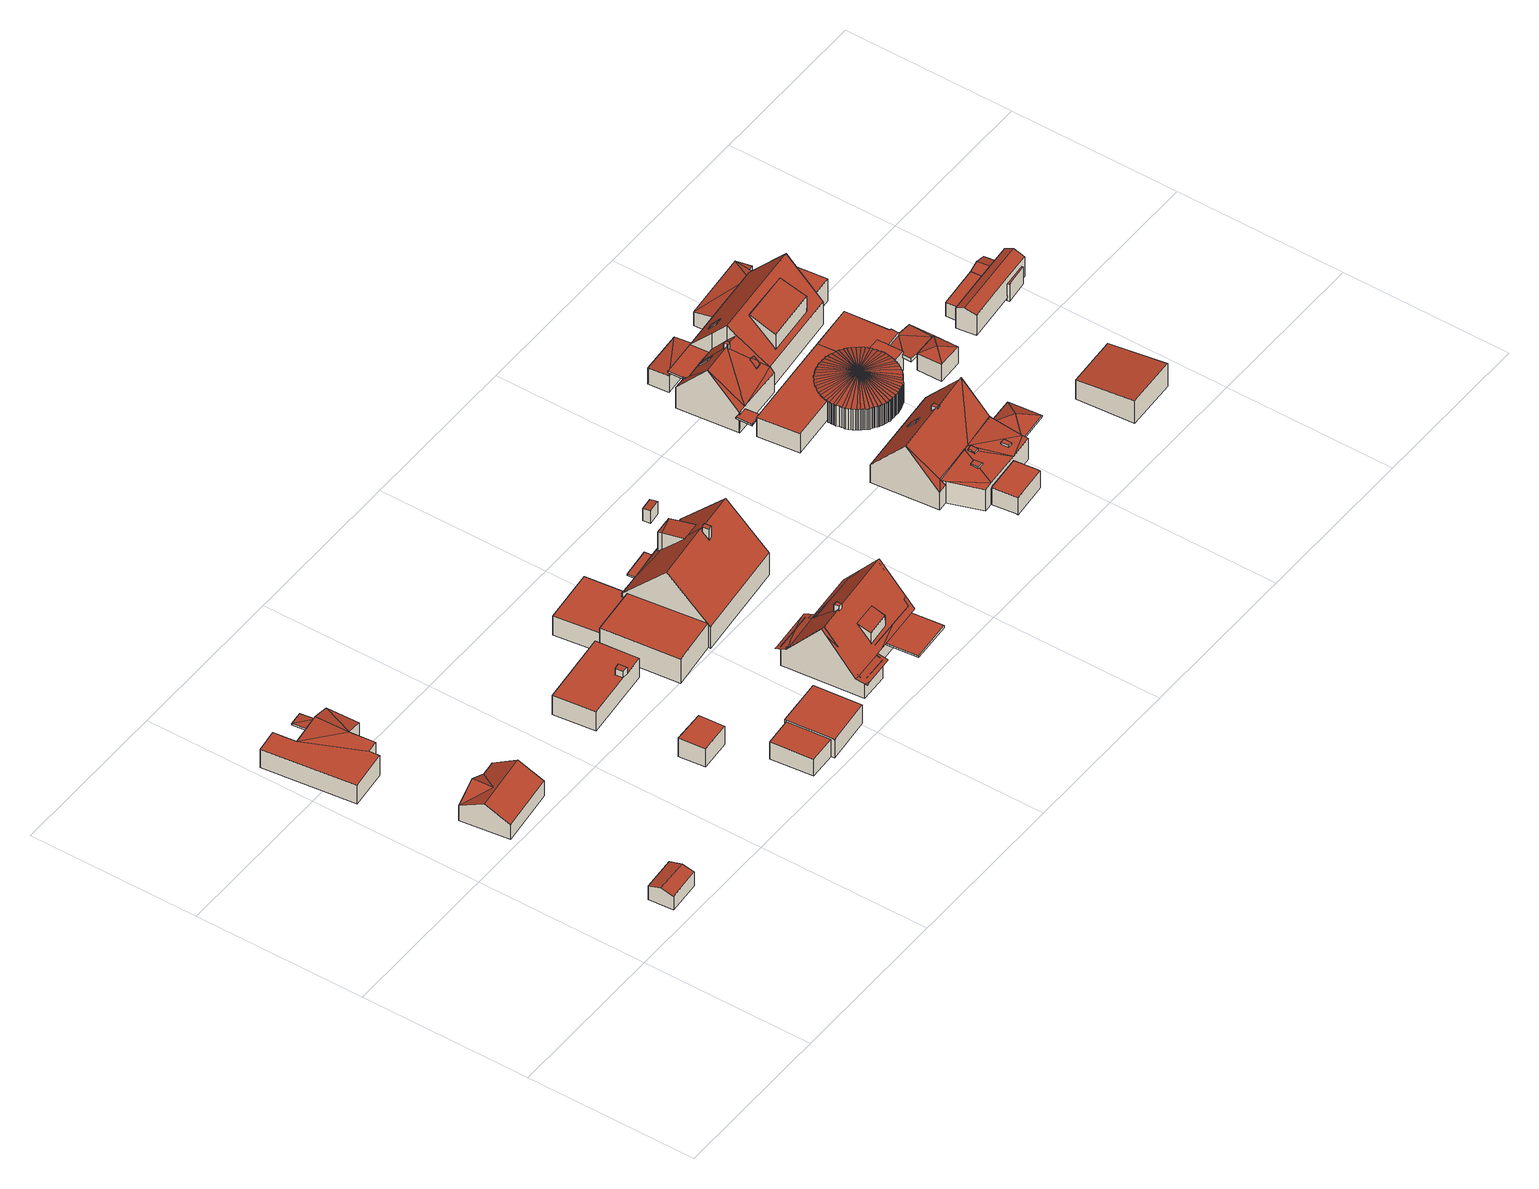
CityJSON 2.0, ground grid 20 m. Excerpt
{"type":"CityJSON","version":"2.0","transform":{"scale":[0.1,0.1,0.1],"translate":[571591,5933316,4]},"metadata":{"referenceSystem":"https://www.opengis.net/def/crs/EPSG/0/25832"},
"CityObjects":{
"building1":{"type":"Building","attributes":{"Grundfläche 2D":"11.476749","Grundhöhe NN":"5.469"},"geometry":[{"type":"Solid","lod":"3","boundaries":[[[[0,1,2,3]],[[4,1,0,5]],[[3,2,6,7]],[[5,0,3,7,8]],[[4,5,8,9]],[[6,2,1,4,9]],[[8,7,6,9]]]],"semantics":{"surfaces":[{"type":"RoofSurface"},{"type":"WallSurface"},{"type":"GroundSurface"}],"values":[[0,0,1,1,1,1,2]]}}]},
"building2":{"type":"Building","attributes":{"Grundfläche 2D":"40.909581","Grundhöhe NN":"5.511"},"geometry":[{"type":"Solid","lod":"3","boundaries":[[[[10,11,12,13]],[[14,15,16,10,13,17]],[[15,14,18]],[[15,18,16]],[[17,13,12,19,20]],[[16,18,14,17,20,21]],[[11,10,16,21,22]],[[12,11,22,19]],[[20,19,22,21]]]],"semantics":{"surfaces":[{"type":"RoofSurface"},{"type":"WallSurface"},{"type":"GroundSurface"}],"values":[[0,0,0,0,1,1,1,1,2]]}}]},
"building3":{"type":"Building","attributes":{"Grundfläche 2D":"63.939122","Grundhöhe NN":"5.118"},"children":["building3-1"],"geometry":[{"type":"Solid","lod":"3","boundaries":[[[[23,24,25]],[[24,26,25]],[[27,24,23]],[[28,29,27,30,31,32]],[[29,33,24,27]],[[23,25,34,35,36,37]],[[23,37,36,35,38,27]],[[30,27,38,39]],[[31,30,39,40]],[[32,31,40,41]],[[28,32,41,42]],[[29,28,42,43]],[[33,29,43,44]],[[24,33,44,45]],[[26,24,45,46]],[[25,26,46,34]],[[46,45,44,43,42,41,40,39,38,35,34]]]],"semantics":{"surfaces":[{"type":"RoofSurface"},{"type":"WallSurface"},{"type":"GroundSurface"}],"values":[[0,0,0,0,0,1,1,1,1,1,1,1,1,1,1,1,2]]}}]},
"building3-1":{"type":"BuildingInstallation","parents":["building3"],"geometry":[{"type":"MultiSurface","lod":"3","boundaries":[[[47,37,48]],[[49,37,47]],[[36,50,48,37]],[[50,51,47,48]],[[51,52,49,47]],[[52,36,37,49]],[[52,51,50,36]]],"semantics":{"surfaces":[{"type":"RoofSurface"},{"type":"WallSurface"},{"type":"OuterCeilingSurface"}],"values":[0,0,1,1,1,1,2]}}]},
"building4":{"type":"Building","attributes":{"Grundfläche 2D":"11.528032","Grundhöhe NN":"5.497"},"geometry":[{"type":"Solid","lod":"3","boundaries":[[[[53,54,55,56]],[[57,58,56,55]],[[58,59,53,56]],[[59,60,54,53]],[[60,57,55,54]],[[60,59,58,57]]]],"semantics":{"surfaces":[{"type":"RoofSurface"},{"type":"WallSurface"},{"type":"GroundSurface"}],"values":[[0,1,1,1,1,2]]}}]},
"building5":{"type":"Building","attributes":{"Grundfläche 2D":"43.662428","Grundhöhe NN":"5.474"},"children":["building5-1"],"geometry":[{"type":"Solid","lod":"3","boundaries":[[[[61,62,63,64,65,66]],[[66,65,67,68]],[[61,66,68,69]],[[64,63,62,61,69,70]],[[65,64,70,67]],[[68,67,70,69]]]],"semantics":{"surfaces":[{"type":"RoofSurface"},{"type":"WallSurface"},{"type":"GroundSurface"}],"values":[[0,1,1,1,1,2]]}}]},
"building5-1":{"type":"BuildingInstallation","parents":["building5"],"geometry":[{"type":"MultiSurface","lod":"3","boundaries":[[[71,72,73,74]],[[63,75,74,73]],[[71,74,75,76]],[[76,62,72,71]],[[62,63,73,72]]],"semantics":{"surfaces":[{"type":"RoofSurface"},{"type":"WallSurface"}],"values":[0,1,1,1,1]}}]},
"building6":{"type":"Building","attributes":{"Grundfläche 2D":"48.528009","Grundhöhe NN":"5.668"},"geometry":[{"type":"Solid","lod":"3","boundaries":[[[[77,78,79,80]],[[81,82,83,84,85]],[[77,80,86,87]],[[78,77,87,88]],[[79,78,88,89]],[[83,82,90,91]],[[79,89,92,85,84,83,91,86,80]],[[81,85,92,93]],[[82,81,93,90]],[[90,93,92,89,88,87,86,91]]]],"semantics":{"surfaces":[{"type":"RoofSurface"},{"type":"WallSurface"},{"type":"GroundSurface"}],"values":[[0,0,1,1,1,1,1,1,1,2]]}}]},
"building7":{"type":"Building","attributes":{"Grundfläche 2D":"33.412513","Grundhöhe NN":"5.595"},"geometry":[{"type":"Solid","lod":"3","boundaries":[[[[94,95,96,97,98,99]],[[100,101,95,94]],[[101,102,96,95]],[[102,103,97,96]],[[103,104,98,97]],[[104,105,99,98]],[[105,100,94,99]],[[100,105,104,103,102,101]]]],"semantics":{"surfaces":[{"type":"RoofSurface"},{"type":"WallSurface"},{"type":"GroundSurface"}],"values":[[0,1,1,1,1,1,1,2]]}}]},
"building8":{"type":"Building","attributes":{"Grundfläche 2D":"85.411305","Grundhöhe NN":"5.624"},"children":["building8-1","building8-2","building8-3"],"geometry":[{"type":"Solid","lod":"3","boundaries":[[[[106,107,108,109,110,111]],[[112,113,114,115,116,107,106,117,118]],[[116,119,120,121,122,123,109,108,107]],[[124,109,123,122,121,125,126]],[[127,128,129,112,118,117,106,130,131,106,111,110,132,133]],[[130,106,131]],[[134,128,127,133,132,135,136]],[[137,122,138,139,140]],[[141,142,143,133,144,111,108,123,137,140,145]],[[146,143,142,147]],[[148,149,150,127,151,146,147,152]],[[153,154,155,156,150,149,157]],[[158,159,118,160,154,153,161]],[[162,163,158,161,164]],[[138,107,162,164,139]],[[147,142,141,145,140,139,164,161,153,157,149,148,152]],[[138,122,121,120,119,116,107]],[[122,137,123,109,124,126,125,121]],[[109,108,111,110]],[[123,108,109]],[[144,133,132,110,111]],[[127,128,134,136,135,132,133,143,146,151]],[[150,156,155,154,160,118,112,129,128,127]],[[163,162,107,116,115,114,113,112,118,159,158]]]],"semantics":{"surfaces":[{"type":"RoofSurface"},{"type":"WallSurface"},{"type":"GroundSurface"}],"values":[[0,0,0,0,0,0,0,1,1,1,1,1,1,1,1,2,0,0,0,0,0,0,0,0]]}}]},
"building8-1":{"type":"BuildingInstallation","parents":["building8"],"geometry":[{"type":"MultiSurface","lod":"3","boundaries":[[[165,166,167,168]],[[166,169,170,167]],[[171,165,168]],[[169,166,165,171,172]]],"semantics":{"surfaces":[{"type":"RoofSurface"},{"type":"WallSurface"}],"values":[0,1,1,1]}}]},
"building8-2":{"type":"BuildingInstallation","parents":["building8"],"geometry":[{"type":"MultiSurface","lod":"3","boundaries":[[[173,174,175,176,177,178]],[[179,176,175,174,180,117]],[[177,176,179,181]],[[178,177,181,106]],[[106,131,178]],[[131,130,173,178]],[[174,173,130,180]]],"semantics":{"surfaces":[{"type":"RoofSurface"},{"type":"WallSurface"}],"values":[0,1,1,1,1,1,1]}}]},
"building8-3":{"type":"BuildingInstallation","parents":["building8"],"geometry":[{"type":"MultiSurface","lod":"3","boundaries":[[[182,183,184,185,186]],[[186,185,184,187,188]],[[188,189,182,186]],[[183,182,189,190]],[[183,190,187,184]],[[187,190,189,188]]],"semantics":{"surfaces":[{"type":"RoofSurface"},{"type":"WallSurface"},{"type":"OuterCeilingSurface"}],"values":[0,1,1,1,1,2]}}]},
"building9":{"type":"Building","attributes":{"Grundfläche 2D":"172.534712","Grundhöhe NN":"5.585"},"children":["building9-1","building9-2","building9-3"],"geometry":[{"type":"Solid","lod":"3","boundaries":[[[[191,192,193,194,195,196]],[[191,196,195,197,198,199,200]],[[201,198,197]],[[200,199,202,203,192,191]],[[204,205,206,207]],[[197,195,194,193,208,105]],[[201,197,105]],[[204,209,210,202,199,198,201,105,104,205]],[[203,202,210,211]],[[208,193,192,203,211]],[[206,205,104,103]],[[207,206,103,212]],[[204,207,212,209]],[[211,210,209,212,103,104,105,208]]]],"semantics":{"surfaces":[{"type":"RoofSurface"},{"type":"WallSurface"},{"type":"GroundSurface"}],"values":[[0,0,0,0,0,1,1,1,1,1,1,1,1,2]]}}]},
"building9-1":{"type":"BuildingInstallation","parents":["building9"],"geometry":[{"type":"MultiSurface","lod":"3","boundaries":[[[213,214,215]],[[215,214,216,217]],[[213,215,218,219]],[[219,196,214,213]],[[196,216,214]],[[215,217,218]]],"semantics":{"surfaces":[{"type":"RoofSurface"},{"type":"WallSurface"}],"values":[0,0,1,1,1,1]}}]},
"building9-2":{"type":"BuildingInstallation","parents":["building9"],"geometry":[{"type":"MultiSurface","lod":"3","boundaries":[[[220,221,222,223]],[[223,222,224,225]],[[220,223,225,226]],[[221,220,226,227]],[[222,221,227,224]]],"semantics":{"surfaces":[{"type":"RoofSurface"},{"type":"WallSurface"}],"values":[0,1,1,1,1]}}]},
"building9-3":{"type":"BuildingInstallation","parents":["building9"],"geometry":[{"type":"MultiSurface","lod":"3","boundaries":[[[228,229,230,231]],[[232,233,231,230]],[[233,234,228,231]],[[234,235,229,228]],[[235,232,230,229]],[[235,234,233,232]]],"semantics":{"surfaces":[{"type":"RoofSurface"},{"type":"WallSurface"},{"type":"OuterCeilingSurface"}],"values":[0,1,1,1,1,2]}}]},
"building10":{"type":"Building","attributes":{"Grundfläche 2D":"1.377249","Grundhöhe NN":"5.140"},"geometry":[{"type":"Solid","lod":"3","boundaries":[[[[236,237,238,239]],[[240,241,239,238]],[[241,242,236,239]],[[242,243,237,236]],[[243,240,238,237]],[[243,242,241,240]]]],"semantics":{"surfaces":[{"type":"RoofSurface"},{"type":"WallSurface"},{"type":"GroundSurface"}],"values":[[0,1,1,1,1,2]]}}]},
"building11":{"type":"Building","attributes":{"Grundfläche 2D":"13.506549","Grundhöhe NN":"5.493"},"geometry":[{"type":"Solid","lod":"3","boundaries":[[[[244,245,246,247,248,249]],[[250,251,249,248]],[[251,252,253,245,244,249]],[[253,254,246,245]],[[255,250,248,247]],[[254,255,247,246]],[[255,254,253,252,251,250]]]],"semantics":{"surfaces":[{"type":"RoofSurface"},{"type":"WallSurface"},{"type":"GroundSurface"}],"values":[[0,1,1,1,1,1,2]]}}]},
"building12":{"type":"Building","attributes":{"Grundfläche 2D":"82.050894","Grundhöhe NN":"5.502"},"children":["building12-1","building12-2","building12-3"],"geometry":[{"type":"Solid","lod":"3","boundaries":[[[[256,257,258,259,260,261,262,256,263]],[[264,265,262]],[[265,266,267,258,257,256,262]],[[268,269,265,264]],[[270,271,258,267]],[[261,260,272,273]],[[264,262,261,273,274]],[[275,269,268,264,274,276]],[[265,269,275,277]],[[278,271,270,267,266,265,277,279]],[[259,258,271,278,272,260]],[[274,273,272,278,279,277,275,276]]]],"semantics":{"surfaces":[{"type":"RoofSurface"},{"type":"WallSurface"},{"type":"GroundSurface"}],"values":[[0,0,0,0,0,1,1,1,1,1,1,2]]}}]},
"building12-1":{"type":"BuildingInstallation","parents":["building12"],"geometry":[{"type":"MultiSurface","lod":"3","boundaries":[[[280,281,282,283]],[[280,283,284,285]],[[283,282,286,284]],[[281,280,285,287]],[[282,281,287,286]]],"semantics":{"surfaces":[{"type":"RoofSurface"},{"type":"WallSurface"}],"values":[0,1,1,1,1]}}]},
"building12-2":{"type":"BuildingInstallation","parents":["building12"],"geometry":[{"type":"MultiSurface","lod":"3","boundaries":[[[257,288,289,290,256,291,292]],[[293,294,290,289]],[[294,256,290]],[[291,256,295]],[[292,291,295,296]],[[292,296,257]],[[289,288,257,263,293]]],"semantics":{"surfaces":[{"type":"RoofSurface"},{"type":"WallSurface"}],"values":[0,1,1,1,1,1,1]}}]},
"building12-3":{"type":"BuildingInstallation","parents":["building12"],"geometry":[{"type":"MultiSurface","lod":"3","boundaries":[[[297,298,299,300]],[[301,302,300,299]],[[302,303,297,300]],[[303,304,298,297]],[[304,301,299,298]],[[304,303,302,301]]],"semantics":{"surfaces":[{"type":"RoofSurface"},{"type":"WallSurface"},{"type":"OuterCeilingSurface"}],"values":[0,1,1,1,1,2]}}]},
"building13":{"type":"Building","attributes":{"Grundfläche 2D":"42.698098","Grundhöhe NN":"5.492"},"children":["building13-1","building13-2","building13-3","building13-4"],"geometry":[{"type":"Solid","lod":"3","boundaries":[[[[305,306,307]],[[308,309,310,305,311]],[[310,306,305]],[[312,313,311,314,315,316]],[[308,311,313,312,316,310,309]],[[317,316,315]],[[318,306,310]],[[311,305,307,319,320,279,277,314]],[[315,314,277,275]],[[317,315,275,321]],[[318,310,316,317,321,322]],[[320,319,307,306,318,322,279]],[[275,277,279,322,321]]]],"semantics":{"surfaces":[{"type":"RoofSurface"},{"type":"WallSurface"},{"type":"GroundSurface"}],"values":[[0,0,0,0,0,0,0,1,1,1,1,1,2]]}}]},
"building13-1":{"type":"BuildingInstallation","parents":["building13"],"geometry":[{"type":"MultiSurface","lod":"3","boundaries":[[[323,324,325,326,327]],[[308,328,325,324,329]],[[328,330,326,325]],[[323,327,326,330,309,331]],[[331,329,324,323]]],"semantics":{"surfaces":[{"type":"RoofSurface"},{"type":"WallSurface"}],"values":[0,1,1,1,1]}}]},
"building13-2":{"type":"BuildingInstallation","parents":["building13"],"geometry":[{"type":"MultiSurface","lod":"3","boundaries":[[[332,333,334,335]],[[335,334,336,337]],[[332,335,337,338]],[[333,332,338,339]],[[334,333,339,336]]],"semantics":{"surfaces":[{"type":"RoofSurface"},{"type":"WallSurface"}],"values":[0,1,1,1,1]}}]},
"building13-3":{"type":"BuildingInstallation","parents":["building13"],"geometry":[{"type":"MultiSurface","lod":"3","boundaries":[[[340,341,342,343,344]],[[313,345,341,340]],[[345,346,342,341]],[[346,312,347,344,343,342]],[[347,313,340,344]]],"semantics":{"surfaces":[{"type":"RoofSurface"},{"type":"WallSurface"}],"values":[0,1,1,1,1]}}]},
"building13-4":{"type":"BuildingInstallation","parents":["building13"],"geometry":[{"type":"MultiSurface","lod":"3","boundaries":[[[348,349,350,319]],[[348,319,351]],[[348,351,352]],[[348,352,349]],[[319,350,349,353,354,320]],[[319,320,355,351]],[[352,351,355,356]],[[349,352,356,353]],[[354,353,356,355,320]]],"semantics":{"surfaces":[{"type":"RoofSurface"},{"type":"WallSurface"},{"type":"OuterCeilingSurface"}],"values":[0,0,0,0,1,1,1,1,2]}}]},
"building14":{"type":"Building","attributes":{"Grundfläche 2D":"41.466339","Grundhöhe NN":"5.374"},"geometry":[{"type":"Solid","lod":"3","boundaries":[[[[357,358,359,360,361,362,363,364,365,366,367,368,369,370,371,372,373,374,375,376,377,378,379,380,381,382,383,384,385,386,387,388,389,390,391,392,393,394,395,396,397,398,399,400,401,402,403,404,405,406,407,408,409,410]],[[404,403,411,412]],[[405,404,412,413]],[[406,405,413,414]],[[415,408,407,406,414,416]],[[409,408,415,417]],[[410,409,417,418]],[[357,410,418,419]],[[358,357,419,420]],[[359,358,420,421]],[[360,359,421,422]],[[361,360,422,423]],[[362,361,423,424]],[[363,362,424,425]],[[364,363,425,426]],[[365,364,426,427]],[[366,365,427,428]],[[367,366,428,429]],[[368,367,429,430]],[[369,368,430,431]],[[370,369,431,432]],[[371,370,432,433]],[[372,371,433,434]],[[373,372,434,435]],[[374,373,435,436]],[[375,374,436,437]],[[376,375,437,438]],[[377,376,438,439]],[[378,377,439,440]],[[379,378,440,441]],[[380,379,441,442]],[[381,380,442,443]],[[382,381,443,444]],[[403,402,445,411]],[[402,401,446,445]],[[383,382,444,447]],[[384,383,447,448]],[[385,384,448,449]],[[386,385,449,450]],[[387,386,450,451]],[[388,387,451,452]],[[389,388,452,453]],[[390,389,453,454]],[[391,390,454,455]],[[392,391,455,456]],[[393,392,456,457]],[[394,393,457,458]],[[395,394,458,459]],[[396,395,459,460]],[[397,396,460,461]],[[398,397,461,462]],[[399,398,462,463]],[[400,399,463,464]],[[401,400,464,446]],[[411,445,446,464,463,462,461,460,459,458,457,456,455,454,453,452,451,450,449,448,447,444,443,442,441,440,439,438,437,436,435,434,433,432,431,430,429,428,427,426,425,424,423,422,421,420,419,418,417,415,416,414,413,412]]]],"semantics":{"surfaces":[{"type":"RoofSurface"},{"type":"WallSurface"},{"type":"GroundSurface"}],"values":[[0,1,1,1,1,1,1,1,1,1,1,1,1,1,1,1,1,1,1,1,1,1,1,1,1,1,1,1,1,1,1,1,1,1,1,1,1,1,1,1,1,1,1,1,1,1,1,1,1,1,1,1,1,1,2]]}}]},
"building15":{"type":"Building","attributes":{"Grundfläche 2D":"192.784968","Grundhöhe NN":"5.350"},"children":["building15-1","building15-2","building15-3","building15-4","building15-5","building15-6"],"geometry":[{"type":"Solid","lod":"3","boundaries":[[[[465,466,467,468]],[[469,470,471,472,473,474,475,476,477]],[[478,479,480,481]],[[482,483,484,485,481,480]],[[486,479,478,487,488]],[[489,490,491,479]],[[491,480,479]],[[492,493,494,480,491,495]],[[483,495,496,472,471],[497,466,498,499,500,501,502]],[[492,495,483,482,503,494,493]],[[503,482,480]],[[504,495,491]],[[480,494,503]],[[505,506,507,508]],[[509,510,511]],[[509,512,513]],[[509,513,514,515]],[[515,510,509]],[[516,517,512]],[[512,517,513]],[[518,514,513]],[[519,515,514]],[[520,521,522]],[[520,522,523]],[[483,471,484]],[[471,470,485,484]],[[498,466,465,500,499]],[[467,466,497]],[[501,468,467,497,502]],[[465,468,501,500]],[[524,485,470,469,525,526,527,528]],[[527,529,530,531,478,481,485,524,528]],[[531,530,529,532,487,478]],[[533,486,488,487,532,534]],[[489,479,486,533,535,536,537]],[[537,489,537,536,535,536]],[[538,490,489,537,536,535,539,540]],[[539,541,504,491,490,538,540]],[[495,504,541,542]],[[496,495,542,543]],[[505,508,544,545,516,512,509,475,474,473,472,496,543,546]],[[547,526,525,469,477,476,475,509,511,548]],[[522,521,547,549]],[[523,522,549,550]],[[520,523,550,551]],[[520,551,547,521]],[[507,506,552,553]],[[508,507,553,544]],[[506,505,546,552]],[[554,517,516,545]],[[513,517,554,555]],[[518,513,555,556]],[[514,518,556,557]],[[519,514,557,558]],[[515,519,558,559]],[[510,515,559,560]],[[511,510,560,548]],[[542,541,539,535,533,534,532,529,527,526,547,548,560,559,558,557,556,555,554,545,544,553,552,546,543]],[[551,550,549,547]]]],"semantics":{"surfaces":[{"type":"RoofSurface"},{"type":"WallSurface"},{"type":"GroundSurface"}],"values":[[0,0,0,0,0,0,0,0,0,0,0,0,0,0,0,0,0,0,0,0,0,0,0,0,1,1,1,1,1,1,1,1,1,1,1,1,1,1,1,1,1,1,1,1,1,1,1,1,1,1,1,1,1,1,1,1,1,2,2]]}}]},
"building15-1":{"type":"BuildingInstallation","parents":["building15"],"geometry":[{"type":"MultiSurface","lod":"3","boundaries":[[[561,562,563,564]],[[564,563,565,566]],[[566,567,561,564]],[[562,561,567,568]],[[568,565,563,562]]],"semantics":{"surfaces":[{"type":"RoofSurface"},{"type":"WallSurface"}],"values":[0,1,1,1,1]}}]},
"building15-2":{"type":"BuildingInstallation","parents":["building15"],"geometry":[{"type":"MultiSurface","lod":"3","boundaries":[[[569,570,571,572]],[[573,574,569,572]],[[570,569,574,575]],[[575,576,571,570]],[[573,572,571,576]]],"semantics":{"surfaces":[{"type":"RoofSurface"},{"type":"WallSurface"}],"values":[0,1,1,1,1]}}]},
"building15-3":{"type":"BuildingInstallation","parents":["building15"],"geometry":[{"type":"MultiSurface","lod":"3","boundaries":[[[577,578,579,580,581,582,583,584,585]],[[586,503,582,581]],[[582,503,480]],[[583,582,503,587]],[[585,584,583,587,494,588]],[[589,590,579,578,577,585,588,482]],[[590,591,586,581,580,579]]],"semantics":{"surfaces":[{"type":"RoofSurface"},{"type":"WallSurface"}],"values":[0,1,1,1,1,1,1]}}]},
"building15-4":{"type":"BuildingInstallation","parents":["building15"],"geometry":[{"type":"MultiSurface","lod":"3","boundaries":[[[592,593,594]],[[595,594,593,596,597]],[[598,596,593,592,599,493]],[[597,596,598,600]],[[595,597,600,601]],[[599,592,594,595,601,492]]],"semantics":{"surfaces":[{"type":"RoofSurface"},{"type":"WallSurface"}],"values":[0,0,1,1,1,1]}}]},
"building15-5":{"type":"BuildingInstallation","parents":["building15"],"geometry":[{"type":"MultiSurface","lod":"3","boundaries":[[[602,603,604,605,538,537,606,607]],[[608,540,538,605]],[[540,536,537,538]],[[536,609,606,537]],[[609,610,611,602,607,606]],[[611,612,613,604,603,602]],[[613,608,605,604]],[[612,611,610,609,536,540,608,613]]],"semantics":{"surfaces":[{"type":"RoofSurface"},{"type":"WallSurface"},{"type":"OuterCeilingSurface"}],"values":[0,1,1,1,1,1,1,2]}}]},
"building15-6":{"type":"BuildingInstallation","parents":["building15"],"geometry":[{"type":"MultiSurface","lod":"3","boundaries":[[[469,614,615,616,617,531,524]],[[524,528,525,469]],[[618,615,614,469,525,619]],[[616,615,618,620]],[[617,616,620,621]],[[617,621,530,531]],[[531,530,528,524]],[[620,618,619,525,528,530,621]]],"semantics":{"surfaces":[{"type":"RoofSurface"},{"type":"WallSurface"},{"type":"OuterCeilingSurface"}],"values":[0,1,1,1,1,1,1,2]}}]},
"building16":{"type":"Building","attributes":{"Grundfläche 2D":"91.425221","Grundhöhe NN":"5.329"},"children":["building16-1"],"geometry":[{"type":"Solid","lod":"3","boundaries":[[[[622,623,404,624,625,626,627,628,629,630,631,632,633,634,635,636,637,638,639,640,641,642,643,644,645,646,647,648,649,650,651,652]],[[653,654,649,648,647,655,656,657,658,659,660,661,662,663,664,665,666,667,668,669,670,671,672,673,674,675,676]],[[677,678,679,680,681]],[[682,683,680,679]],[[684,685,686,680,683]],[[687,688,689,680,686]],[[690,691,692,680,689]],[[693,694,695,680,692]],[[696,697,698,680,695]],[[699,700,701,680,698]],[[702,703,704,680,701]],[[705,702,701]],[[706,707,708,680,704]],[[709,710,680,708]],[[711,712,713,714,680,710]],[[715,716,717,680,714]],[[718,719,720,680,717]],[[721,722,723,680,720]],[[724,725,726,680,723]],[[727,728,729,680,726]],[[730,731,732,680,729]],[[733,734,680,732]],[[735,736,680,734]],[[737,738,680,736]],[[739,740,680,738]],[[741,742,743,680,740]],[[744,745,746,680,743]],[[747,748,749,680,746]],[[750,751,752,680,749]],[[753,754,755,680,752]],[[756,757,758,680,755]],[[759,760,761,680,758]],[[762,763,764,680,761]],[[765,766,767,680,764]],[[768,769,770,680,767]],[[771,772,773,680,770]],[[774,775,776,680,773]],[[777,778,779,680,776]],[[780,781,782,680,779]],[[783,784,785,680,782]],[[786,787,788,680,785]],[[789,790,680,788]],[[791,792,680,790]],[[793,794,680,792]],[[795,796,680,794]],[[797,798,799,680,796]],[[800,801,802,680,799]],[[803,804,805,680,802]],[[806,807,808,680,805]],[[809,810,811,680,808]],[[812,813,814,680,811]],[[815,816,817,680,814]],[[818,819,820,680,817]],[[821,822,823,680,820]],[[824,825,826,680,823]],[[827,828,829,680,826]],[[830,831,832,680,829]],[[833,834,835,680,832]],[[836,837,838,680,835]],[[839,840,841,680,838]],[[842,843,844,680,841]],[[845,846,680,844]],[[847,681,680,846]],[[654,653,676,848,849,850,851,852]],[[853,649,654,852,851,850,854,855]],[[625,624,404,856,857]],[[858,650,649,853,855,854,859,860]],[[652,651,650,858,860,859,861,862]],[[622,652,862,863]],[[623,622,863,864]],[[404,623,864,856]],[[678,677,865,866]],[[679,678,866,867]],[[682,679,867,868]],[[683,682,868,869]],[[684,683,869,870]],[[685,684,870,871]],[[686,685,871,872]],[[687,686,872,873]],[[688,687,873,874]],[[677,681,875,865]],[[841,840,876,877]],[[842,841,877,878]],[[843,842,878,879]],[[844,843,879,880]],[[845,844,880,881]],[[846,845,881,882]],[[847,846,882,883]],[[681,847,883,875]],[[689,688,874,884]],[[689,884,848,676,690]],[[690,676,675,691]],[[691,675,674,692]],[[693,692,674,673]],[[693,673,672,694]],[[695,694,672,671]],[[695,671,670,696]],[[696,670,669,697]],[[698,697,669,668]],[[698,668,667,699]],[[699,667,666,700]],[[700,666,665,701]],[[701,665,664,705]],[[703,702,705,664,663,662]],[[703,662,661,704]],[[704,661,660,706]],[[706,660,659,707]],[[707,659,658,708]],[[708,658,657,709]],[[709,657,656,710]],[[710,656,655,711]],[[711,655,647,712]],[[712,647,646,713]],[[713,646,645,714]],[[714,645,644,715]],[[715,644,643,716]],[[716,643,642,717]],[[717,642,641,718]],[[718,641,640,719]],[[719,640,639,720]],[[720,639,638,721]],[[721,638,637,722]],[[722,637,636,723]],[[723,636,635,724]],[[724,635,634,725]],[[725,634,633,726]],[[726,633,632,727]],[[727,632,631,728]],[[728,631,630,729]],[[729,630,629,730]],[[730,629,628,731]],[[731,628,627,732]],[[732,627,626,733]],[[885,734,733,626,625,857]],[[735,734,885,886]],[[736,735,886,887]],[[737,736,887,888]],[[738,737,888,889]],[[739,738,889,890]],[[740,739,890,891]],[[741,740,891,892]],[[742,741,892,893]],[[743,742,893,894]],[[744,743,894,895]],[[745,744,895,896]],[[746,745,896,897]],[[747,746,897,898]],[[748,747,898,899]],[[749,748,899,900]],[[750,749,900,901]],[[751,750,901,902]],[[752,751,902,903]],[[753,752,903,904]],[[754,753,904,905]],[[755,754,905,906]],[[756,755,906,907]],[[757,756,907,908]],[[758,757,908,909]],[[759,758,909,910]],[[760,759,910,911]],[[761,760,911,912]],[[762,761,912,913]],[[763,762,913,914]],[[764,763,914,915]],[[765,764,915,916]],[[766,765,916,917]],[[767,766,917,918]],[[768,767,918,919]],[[769,768,919,920]],[[770,769,920,921]],[[771,770,921,922]],[[772,771,922,923]],[[773,772,923,924]],[[774,773,924,925]],[[775,774,925,926]],[[776,775,926,927]],[[777,776,927,928]],[[778,777,928,929]],[[779,778,929,930]],[[780,779,930,931]],[[781,780,931,932]],[[782,781,932,933]],[[783,782,933,934]],[[784,783,934,935]],[[785,784,935,936]],[[786,785,936,937]],[[787,786,937,938]],[[788,787,938,939]],[[789,788,939,940]],[[790,789,940,941]],[[791,790,941,942]],[[792,791,942,943]],[[793,792,943,944]],[[794,793,944,945]],[[795,794,945,946]],[[796,795,946,947]],[[797,796,947,948]],[[798,797,948,949]],[[799,798,949,950]],[[800,799,950,951]],[[801,800,951,952]],[[802,801,952,953]],[[803,802,953,954]],[[804,803,954,955]],[[805,804,955,956]],[[806,805,956,957]],[[807,806,957,958]],[[808,807,958,959]],[[809,808,959,960]],[[810,809,960,961]],[[811,810,961,962]],[[812,811,962,963]],[[813,812,963,964]],[[814,813,964,965]],[[815,814,965,966]],[[816,815,966,967]],[[817,816,967,968]],[[818,817,968,969]],[[819,818,969,970]],[[820,819,970,971]],[[821,820,971,972]],[[822,821,972,973]],[[823,822,973,974]],[[824,823,974,975]],[[825,824,975,976]],[[826,825,976,977]],[[827,826,977,978]],[[828,827,978,979]],[[829,828,979,980]],[[830,829,980,981]],[[831,830,981,982]],[[832,831,982,983]],[[833,832,983,984]],[[834,833,984,985]],[[835,834,985,986]],[[836,835,986,987]],[[837,836,987,988]],[[838,837,988,989]],[[839,838,989,990]],[[840,839,990,876]],[[990,989,988,987,986,985,984,983,982,981,980,979,978,977,976,975,974,973,972,971,970,969,968,967,966,965,964,963,962,961,960,959,958,957,956,955,954,953,952,951,950,949,948,947,946,945,944,943,942,941,940,939,938,937,936,935,934,933,932,931,930,929,928,927,926,925,924,923,922,921,920,919,918,917,916,915,914,913,912,911,910,909,908,907,906,905,904,903,902,901,900,899,898,897,896,895,894,893,892,891,890,889,888,887,886,885,857,856,864,863,862,861,859,854,850,849,848,884,874,873,872,871,870,869,868,867,866,865,875,883,882,881,880,879,878,877,876]]]],"semantics":{"surfaces":[{"type":"RoofSurface"},{"type":"WallSurface"},{"type":"GroundSurface"}],"values":[[0,0,0,0,0,0,0,0,0,0,0,0,0,0,0,0,0,0,0,0,0,0,0,0,0,0,0,0,0,0,0,0,0,0,0,0,0,0,0,0,0,0,0,0,0,0,0,0,0,0,0,0,0,0,0,0,0,0,0,0,0,0,0,1,1,1,1,1,1,1,1,1,1,1,1,1,1,1,1,1,1,1,1,1,1,1,1,1,1,1,1,1,1,1,1,1,1,1,1,1,1,1,1,1,1,1,1,1,1,1,1,1,1,1,1,1,1,1,1,1,1,1,1,1,1,1,1,1,1,1,1,1,1,1,1,1,1,1,1,1,1,1,1,1,1,1,1,1,1,1,1,1,1,1,1,1,1,1,1,1,1,1,1,1,1,1,1,1,1,1,1,1,1,1,1,1,1,1,1,1,1,1,1,1,1,1,1,1,1,1,1,1,1,1,1,1,1,1,1,1,1,1,1,1,1,1,1,1,1,1,1,1,1,1,1,1,1,1,1,1,1,1,1,1,1,1,1,1,1,1,1,1,1,1,1,1,1,1,1,1,2]]}}]},
"building16-1":{"type":"BuildingInstallation","parents":["building16"],"geometry":[{"type":"MultiSurface","lod":"3","boundaries":[[[991,992,993,858,852,994]],[[995,996,993]],[[996,997,858,993]],[[853,852,858]],[[998,995,993,992,991,999,1000]],[[996,995,998,1001]],[[997,996,1001,1002]],[[997,1002,860,858]],[[858,860,855,853]],[[853,855,851,852]],[[852,851,1003,994]],[[991,994,1003,999]],[[855,860,1002,1001,998,1000,999,1003,851]]],"semantics":{"surfaces":[{"type":"RoofSurface"},{"type":"WallSurface"},{"type":"OuterCeilingSurface"}],"values":[0,0,0,0,1,1,1,1,1,1,1,1,2]}}]},
"building17":{"type":"Building","attributes":{"Grundfläche 2D":"8.676746","Grundhöhe NN":"5.329"},"geometry":[{"type":"Solid","lod":"3","boundaries":[[[[1004,992,1005]],[[1004,1005,1006]],[[1007,1005,992]],[[1006,1005,1007]],[[1000,1008,1009,992,1004,993]],[[992,1009,1010,1007]],[[1006,1007,1010,1011]],[[1004,1006,1011,1008,1000,993]],[[1011,1010,1009,1008]]]],"semantics":{"surfaces":[{"type":"RoofSurface"},{"type":"WallSurface"},{"type":"GroundSurface"}],"values":[[0,0,0,0,1,1,1,1,2]]}}]},
"building18":{"type":"Building","attributes":{"Grundfläche 2D":"41.949817","Grundhöhe NN":"5.237"},"geometry":[{"type":"Solid","lod":"3","boundaries":[[[[1012,1013,1014,1015]],[[1016,1017,1015,1014]],[[1017,1018,1012,1015]],[[1018,1019,1013,1012]],[[1019,1016,1014,1013]],[[1019,1018,1017,1016]]]],"semantics":{"surfaces":[{"type":"RoofSurface"},{"type":"WallSurface"},{"type":"GroundSurface"}],"values":[[0,1,1,1,1,2]]}}]},
"building19":{"type":"Building","attributes":{"Grundfläche 2D":"8.246330","Grundhöhe NN":"5.272"},"geometry":[{"type":"Solid","lod":"3","boundaries":[[[[1020,1021,1022,1023]],[[1024,1025,1023,1022]],[[1025,1026,1020,1023]],[[1026,1027,1021,1020]],[[1027,1024,1022,1021]],[[1027,1026,1025,1024]]]],"semantics":{"surfaces":[{"type":"RoofSurface"},{"type":"WallSurface"},{"type":"GroundSurface"}],"values":[[0,1,1,1,1,2]]}}]},
"building20":{"type":"Building","attributes":{"Grundfläche 2D":"22.482855","Grundhöhe NN":"5.180"},"geometry":[{"type":"Solid","lod":"3","boundaries":[[[[1028,1029,1030,1031,1032]],[[1029,1028,1033,1034,1035]],[[1033,1028,1032,1036,1037]],[[1035,1034,1033,1037,1038]],[[1030,1029,1035,1038,1039]],[[1032,1031,1030,1039,1036]],[[1038,1037,1036,1039]]]],"semantics":{"surfaces":[{"type":"RoofSurface"},{"type":"WallSurface"},{"type":"GroundSurface"}],"values":[[0,0,1,1,1,1,2]]}}]},
"building21":{"type":"Building","attributes":{"Grundfläche 2D":"0.879194","Grundhöhe NN":"4.866"},"geometry":[{"type":"Solid","lod":"3","boundaries":[[[[1040,1041,1042,1043,1044]],[[1045,1046,1041,1040]],[[1046,1047,1042,1041]],[[1047,1048,1043,1042]],[[1048,1049,1045,1040,1044,1043]],[[1048,1047,1046,1045,1049]]]],"semantics":{"surfaces":[{"type":"RoofSurface"},{"type":"WallSurface"},{"type":"GroundSurface"}],"values":[[0,1,1,1,1,2]]}}]},
"building22":{"type":"Building","attributes":{"Grundfläche 2D":"4.209958","Grundhöhe NN":"5.274"},"geometry":[{"type":"Solid","lod":"3","boundaries":[[[[1050,1022,1021,1051]],[[1052,1050,1051,1053]],[[1053,1051,1021,1027,1054]],[[1052,1053,1054,1055]],[[1022,1050,1052,1055,1024]],[[1021,1022,1024,1027]],[[1054,1027,1024,1055]]]],"semantics":{"surfaces":[{"type":"RoofSurface"},{"type":"WallSurface"},{"type":"GroundSurface"}],"values":[[0,0,1,1,1,1,2]]}}]}
},
"vertices":[
[72,31,38],[112,33,38],[111,48,34],[71,45,34],[113,19,34],[73,16,34],[111,48,15],[71,45,15],[73,16,15],[113,19,15],
[59,234,51],[63,205,35],[133,214,35],[129,243,51],[107,269,35],[86,242,48],[56,263,35],[125,271,35],[83,266,49],[133,214,15],[125,271,15],[56,263,15],[63,205,15],
[74,449,40],[77,410,38],[95,450,35],[96,411,35],[37,445,37],[67,366,38],[66,378,38],[34,472,37],[8,469,36],[21,361,36],[80,380,38],[95,450,11],[74,449,11],[74,449,33],[74,449,37],[37,445,11],[34,472,11],[8,469,11],[21,361,11],[67,366,11],[66,378,11],[80,380,11],[77,410,11],[96,411,11],
[57,465,35],[73,467,35],[59,447,36],[73,467,33],[57,465,33],[59,447,33],
[258,107,40],[295,110,40],[293,140,40],[255,138,40],[293,140,15],[255,138,15],[258,107,15],[295,110,15],
[238,225,41],[293,231,41],[300,231,41],[325,234,41],[320,284,41],[232,274,41],[320,284,15],[232,274,15],[238,225,15],[325,234,15],
[292,240,50],[293,231,50],[300,231,50],[299,241,50],[299,241,41],[292,240,41],
[302,61,40],[307,11,40],[340,13,40],[335,64,40],[396,15,42],[391,71,42],[335,66,42],[340,13,42],[340,9,42],[335,64,17],[302,61,17],[307,11,17],[340,13,17],[391,71,17],[335,66,17],[340,9,17],[396,15,17],
[393,299,42],[388,345,42],[324,338,42],[331,286,42],[387,292,42],[386,298,42],[393,299,16],[388,345,16],[324,338,16],[331,286,16],[387,292,16],[386,298,16],
[452,83,92],[466,125,45],[419,120,45],[415,120,45],[419,80,92],[423,80,92],[533,91,92],[529,125,52],[529,130,46],[526,130,46],[472,126,45],[456,84,92],[530,91,92],[472,133,42],[471,138,40],[465,137,40],[448,131,42],[419,121,45],[414,128,42],[418,133,40],[414,133,40],[461,44,43],[464,44,43],[537,51,43],[452,82,90],[452,83,91],[422,41,43],[427,41,43],[465,32,40],[424,28,40],[428,29,40],[418,129,42],[466,133,42],[466,133,16],[418,129,16],[419,120,16],[427,34,16],[427,34,41],[426,46,49],[419,121,16],[461,36,41],[461,36,16],[461,44,16],[460,49,16],[460,49,49],[461,43,43],[461,43,16],[533,55,16],[533,55,48],[472,50,49],[462,49,49],[462,49,16],[527,124,52],[530,93,89],[530,89,90],[527,124,16],[467,119,52],[482,120,52],[467,119,16],
[464,52,67],[492,55,67],[491,72,73],[462,69,73],[492,55,52],[492,63,63],[464,52,52],[477,53,52],
[452,82,96],[456,82,96],[456,84,96],[456,88,96],[451,88,96],[452,83,96],[456,88,86],[456,82,90],[451,88,86],
[486,10,41],[535,14,42],[531,55,42],[493,52,41],[482,51,41],[531,55,39],[482,51,39],[486,10,39],[535,14,39],
[465,256,98],[512,261,98],[506,311,47],[450,305,47],[415,301,46],[452,296,56],[386,298,46],[387,292,52],[392,248,98],[460,256,98],[386,298,47],[398,199,46],[517,212,46],[398,202,49],[387,292,49],[331,286,49],[340,195,49],[506,311,16],[398,202,16],[398,199,16],[517,212,16],[340,195,16],
[452,301,77],[452,296,78],[474,303,77],[455,270,82],[478,273,82],[474,303,51],[452,301,51],
[462,246,103],[467,247,103],[466,255,103],[461,254,103],[466,255,96],[461,254,96],[462,246,88],[467,247,88],
[414,311,44],[415,301,44],[450,305,44],[449,315,44],[450,305,42],[449,315,42],[414,311,42],[415,301,42],
[514,353,28],[529,355,28],[528,364,27],[513,362,27],[528,364,11],[513,362,11],[514,353,11],[529,355,11],
[729,64,38],[729,61,38],[773,65,38],[773,69,38],[770,95,38],[726,91,38],[770,95,15],[726,91,15],[729,64,15],[729,61,15],[773,65,15],[773,69,15],
[749,173,84],[753,173,84],[798,178,84],[797,178,83],[793,217,39],[683,207,39],[687,167,84],[753,177,80],[690,128,39],[700,135,45],[701,135,45],[755,140,45],[701,129,39],[702,129,39],[800,145,45],[801,145,45],[793,217,15],[683,207,15],[690,128,15],[702,129,15],[701,129,15],[700,135,15],[801,145,15],[800,145,15],
[735,199,55],[736,189,65],[744,190,65],[743,199,55],[743,199,54],[735,199,54],[744,190,64],[736,189,64],
[753,177,84],[753,179,84],[748,179,84],[749,172,84],[753,172,84],[753,179,77],[748,179,77],[749,172,82],[753,172,82],
[819,180,38],[816,210,38],[794,208,38],[797,178,38],[794,208,36],[797,178,36],[819,180,36],[816,210,36],
[755,140,46],[799,105,44],[800,145,47],[751,136,45],[755,128,45],[770,95,44],[749,140,45],[736,113,45],[741,122,45],[700,135,44],[702,129,44],[726,91,44],[715,90,44],[799,98,44],[800,145,38],[800,145,36],[715,90,15],[799,98,15],
[756,128,47],[756,137,47],[750,136,47],[750,128,47],[755,128,47],[750,136,45],[756,137,45],[750,128,45],[756,128,45],
[777,106,47],[782,106,47],[782,115,47],[776,115,47],[782,115,45],[776,115,45],[777,106,44],[782,106,44],
[741,122,47],[735,122,47],[735,113,47],[736,113,47],[742,113,47],[735,122,45],[735,113,45],[742,113,45],
[818,126,48],[835,148,38],[801,145,38],[799,105,38],[839,109,38],[835,148,36],[801,145,36],[799,105,36],[839,109,36],
[732,297,40],[733,298,40],[733,300,40],[734,301,40],[734,303,40],[735,304,40],[736,305,40],[736,307,40],[737,308,40],[738,310,40],[740,312,40],[741,313,40],[742,315,40],[743,316,40],[744,317,40],[745,318,40],[746,319,40],[747,320,40],[749,321,40],[750,322,40],[751,323,40],[752,324,40],[754,325,40],[755,325,40],[757,326,40],[758,327,40],[759,327,40],[761,328,40],[762,328,40],[764,329,40],[765,329,40],[767,329,40],[768,330,40],[769,330,40],[771,330,40],[772,330,40],[774,330,40],[775,330,40],[776,330,40],[779,330,40],[782,330,40],[784,329,40],[786,329,40],[789,328,40],[791,327,40],[794,326,40],[795,326,40],[793,348,40],[673,337,40],[678,288,40],[730,293,40],[732,293,40],[732,294,40],[732,295,40],[795,326,14],[793,348,14],[673,337,14],[678,288,14],[732,293,14],[730,293,14],[732,294,14],[732,295,14],[732,297,14],[733,298,14],[733,300,14],[734,301,14],[734,303,14],[735,304,14],[736,305,14],[736,307,14],[737,308,14],[738,310,14],[740,312,14],[741,313,14],[742,315,14],[743,316,14],[744,317,14],[745,318,14],[746,319,14],[747,320,14],[749,321,14],[750,322,14],[751,323,14],[752,324,14],[754,325,14],[755,325,14],[757,326,14],[758,327,14],[794,326,14],[791,327,14],[759,327,14],[761,328,14],[762,328,14],[764,329,14],[765,329,14],[767,329,14],[768,330,14],[769,330,14],[771,330,14],[772,330,14],[774,330,14],[775,330,14],[776,330,14],[779,330,14],[782,330,14],[784,329,14],[786,329,14],[789,328,14],
[816,377,71],[813,407,82],[752,401,83],[754,371,71],[717,448,44],[719,423,71],[721,406,90],[838,417,90],[835,452,52],[834,454,50],[834,459,44],[769,453,44],[730,449,44],[676,420,48],[665,390,81],[703,394,81],[697,422,49],[707,395,81],[722,396,81],[721,406,70],[719,423,50],[661,426,41],[675,427,41],[674,427,41],[668,355,42],[668,354,41],[678,355,41],[726,373,55],[721,377,60],[705,392,78],[735,364,45],[842,375,44],[752,401,82],[813,404,80],[813,404,79],[816,377,50],[754,371,50],[754,374,54],[703,394,80],[735,359,40],[841,388,43],[872,391,43],[866,449,43],[835,446,43],[834,459,36],[767,479,32],[769,453,36],[834,454,37],[842,455,37],[845,466,35],[850,487,32],[835,452,37],[842,453,37],[846,455,37],[851,467,35],[675,444,36],[730,449,32],[727,474,32],[673,468,35],[719,423,44],[717,448,42],[717,448,13],[719,423,13],[719,423,42],[676,420,13],[676,420,42],[676,420,44],[675,427,13],[661,426,13],[674,427,13],[668,355,13],[668,355,36],[668,355,38],[668,354,38],[668,354,13],[668,354,36],[735,359,13],[735,364,13],[842,375,13],[835,446,13],[835,452,13],[841,388,13],[730,449,13],[769,453,13],[727,474,13],[673,468,13],[675,444,13],[872,391,13],[866,449,13],[842,453,13],[842,455,13],[846,455,13],[845,466,13],[851,467,13],[850,487,13],[767,479,13],
[697,418,54],[689,418,54],[690,408,65],[698,408,65],[690,408,64],[698,408,64],[697,418,53],[689,418,53],
[744,430,68],[742,440,56],[735,439,56],[736,429,68],[736,429,67],[744,430,67],[742,440,55],[735,439,55],
[707,395,85],[707,397,85],[706,397,85],[704,397,85],[702,397,85],[703,394,85],[703,392,85],[705,392,85],[707,393,85],[702,397,77],[703,392,78],[707,393,78],[707,397,78],[706,397,77],[704,397,77],
[725,377,61],[721,377,61],[726,373,56],[726,370,53],[719,377,61],[719,369,53],[719,377,60],[725,377,60],[719,369,52],[726,370,52],
[664,336,38],[673,337,38],[680,338,38],[678,355,38],[663,355,38],[663,354,38],[678,355,36],[663,355,36],[663,354,36],[664,336,36],[673,337,36],[680,338,36],
[675,444,44],[673,444,44],[674,427,44],[675,427,44],[673,444,42],[675,444,42],[674,427,42],[675,427,42],
[851,301,39],[846,353,40],[795,329,39],[795,326,39],[796,325,39],[797,325,39],[798,324,39],[799,323,39],[801,322,39],[802,322,39],[803,321,39],[804,320,39],[805,319,39],[806,318,39],[807,317,39],[808,316,39],[809,314,39],[810,313,39],[811,312,39],[812,311,39],[813,309,39],[814,308,39],[815,307,39],[815,305,39],[816,304,39],[816,303,39],[833,304,39],[833,290,39],[853,292,39],[853,293,39],[853,301,39],[832,273,39],[834,273,39],[817,302,39],[817,301,39],[818,299,39],[818,298,39],[818,296,39],[819,295,39],[819,293,39],[819,292,39],[819,290,39],[820,290,39],[820,288,39],[820,287,39],[820,285,39],[820,284,39],[820,282,39],[819,281,39],[819,279,39],[819,278,39],[819,276,39],[818,275,39],[818,273,39],[817,272,39],[807,255,41],[809,257,41],[810,259,41],[776,286,51],[805,253,41],[812,261,41],[813,263,41],[814,264,41],[815,265,41],[815,267,41],[816,268,41],[816,269,41],[817,270,41],[817,272,41],[818,273,41],[818,275,41],[819,276,41],[819,278,41],[819,279,41],[819,281,41],[820,282,41],[820,284,41],[820,285,41],[820,287,41],[820,288,41],[819,290,41],[819,292,41],[819,293,41],[820,290,41],[819,295,41],[818,296,41],[818,298,41],[818,299,41],[817,301,41],[817,302,41],[816,303,41],[816,304,41],[815,305,41],[815,307,41],[814,308,41],[813,309,41],[812,311,41],[811,312,41],[810,313,41],[809,314,41],[808,316,41],[807,317,41],[806,318,41],[805,319,41],[804,320,41],[803,321,41],[802,322,41],[801,322,41],[799,323,41],[798,324,41],[797,325,41],[796,325,41],[794,326,41],[791,327,41],[789,328,41],[786,329,41],[784,329,41],[782,330,41],[779,330,41],[776,330,41],[775,330,41],[774,330,41],[772,330,41],[771,330,41],[769,330,41],[768,330,41],[767,329,41],[765,329,41],[764,329,41],[762,328,41],[761,328,41],[759,327,41],[758,327,41],[757,326,41],[755,325,41],[754,325,41],[752,324,41],[751,323,41],[750,322,41],[749,321,41],[747,320,41],[746,319,41],[745,318,41],[744,317,41],[743,316,41],[742,315,41],[741,313,41],[740,312,41],[739,311,41],[738,310,41],[737,308,41],[736,307,41],[736,305,41],[735,304,41],[734,303,41],[734,301,41],[733,300,41],[733,298,41],[732,297,41],[732,295,41],[732,294,41],[732,293,41],[731,291,41],[731,290,41],[731,288,41],[731,287,41],[731,285,41],[731,284,41],[731,282,41],[732,279,41],[732,276,41],[733,274,41],[733,272,41],[734,269,41],[735,267,41],[736,265,41],[737,263,41],[738,262,41],[739,261,41],[739,260,41],[740,259,41],[741,258,41],[742,257,41],[743,256,41],[744,254,41],[745,253,41],[746,252,41],[748,251,41],[749,251,41],[750,250,41],[751,249,41],[753,248,41],[754,247,41],[755,246,41],[757,246,41],[758,245,41],[760,244,41],[761,244,41],[763,243,41],[764,243,41],[766,243,41],[767,242,41],[769,242,41],[771,242,41],[772,242,41],[774,242,41],[775,242,41],[777,242,41],[778,242,41],[780,242,41],[782,242,41],[783,242,41],[785,243,41],[786,243,41],[787,243,41],[789,244,41],[790,244,41],[792,245,41],[793,245,41],[794,246,41],[796,246,41],[797,247,41],[798,248,41],[799,249,41],[801,250,41],[803,252,41],[817,272,13],[832,273,13],[834,273,13],[834,273,32],[834,273,37],[833,290,37],[833,290,13],[833,290,32],[793,348,13],[795,326,13],[853,292,36],[853,292,13],[853,292,32],[853,293,13],[853,301,13],[851,301,13],[846,353,13],[807,255,13],[809,257,13],[810,259,13],[812,261,13],[813,263,13],[814,264,13],[815,265,13],[815,267,13],[816,268,13],[816,269,13],[805,253,13],[793,245,13],[794,246,13],[796,246,13],[797,247,13],[798,248,13],[799,249,13],[801,250,13],[803,252,13],[817,270,13],[794,326,13],[791,327,13],[789,328,13],[786,329,13],[784,329,13],[782,330,13],[779,330,13],[776,330,13],[775,330,13],[774,330,13],[772,330,13],[771,330,13],[769,330,13],[768,330,13],[767,329,13],[765,329,13],[764,329,13],[762,328,13],[761,328,13],[759,327,13],[758,327,13],[757,326,13],[755,325,13],[754,325,13],[752,324,13],[751,323,13],[750,322,13],[749,321,13],[747,320,13],[746,319,13],[745,318,13],[744,317,13],[743,316,13],[742,315,13],[741,313,13],[740,312,13],[739,311,13],[738,310,13],[737,308,13],[736,307,13],[736,305,13],[735,304,13],[734,303,13],[734,301,13],[733,300,13],[733,298,13],[732,297,13],[732,295,13],[732,294,13],[732,293,13],[731,291,13],[731,290,13],[731,288,13],[731,287,13],[731,285,13],[731,284,13],[731,282,13],[732,279,13],[732,276,13],[733,274,13],[733,272,13],[734,269,13],[735,267,13],[736,265,13],[737,263,13],[738,262,13],[739,261,13],[739,260,13],[740,259,13],[741,258,13],[742,257,13],[743,256,13],[744,254,13],[745,253,13],[746,252,13],[748,251,13],[749,251,13],[750,250,13],[751,249,13],[753,248,13],[754,247,13],[755,246,13],[757,246,13],[758,245,13],[760,244,13],[761,244,13],[763,243,13],[764,243,13],[766,243,13],[767,242,13],[769,242,13],[771,242,13],[772,242,13],[774,242,13],[775,242,13],[777,242,13],[778,242,13],[780,242,13],[782,242,13],[783,242,13],[785,243,13],[786,243,13],[787,243,13],[789,244,13],[790,244,13],[792,245,13],
[832,262,37],[842,262,36],[872,263,34],[832,273,37],[874,263,34],[873,293,34],[853,293,36],[874,263,32],[832,262,32],[872,263,32],[873,293,32],[853,293,32],[832,273,32],
[872,263,36],[857,248,42],[873,234,36],[843,233,36],[872,263,13],[842,262,13],[843,233,13],[873,234,13],
[899,111,38],[904,43,43],[966,47,43],[960,115,38],[966,47,12],[960,115,12],[899,111,12],[904,43,12],
[922,267,32],[972,272,32],[971,288,32],[921,283,32],[971,288,13],[921,283,13],[922,267,13],[972,272,13],
[1012,265,44],[915,256,44],[917,243,39],[977,249,39],[1013,252,39],[1011,275,39],[972,272,39],[914,266,39],[1013,252,12],[1011,275,12],[914,266,12],[917,243,12],
[1006,252,32],[977,249,32],[978,246,32],[1006,249,32],[1006,251,32],[1006,252,9],[977,249,9],[978,246,9],[1006,249,9],[1006,251,9],
[983,289,36],[985,273,36],[996,290,32],[998,274,32],[998,274,13],[996,290,13]
]}
